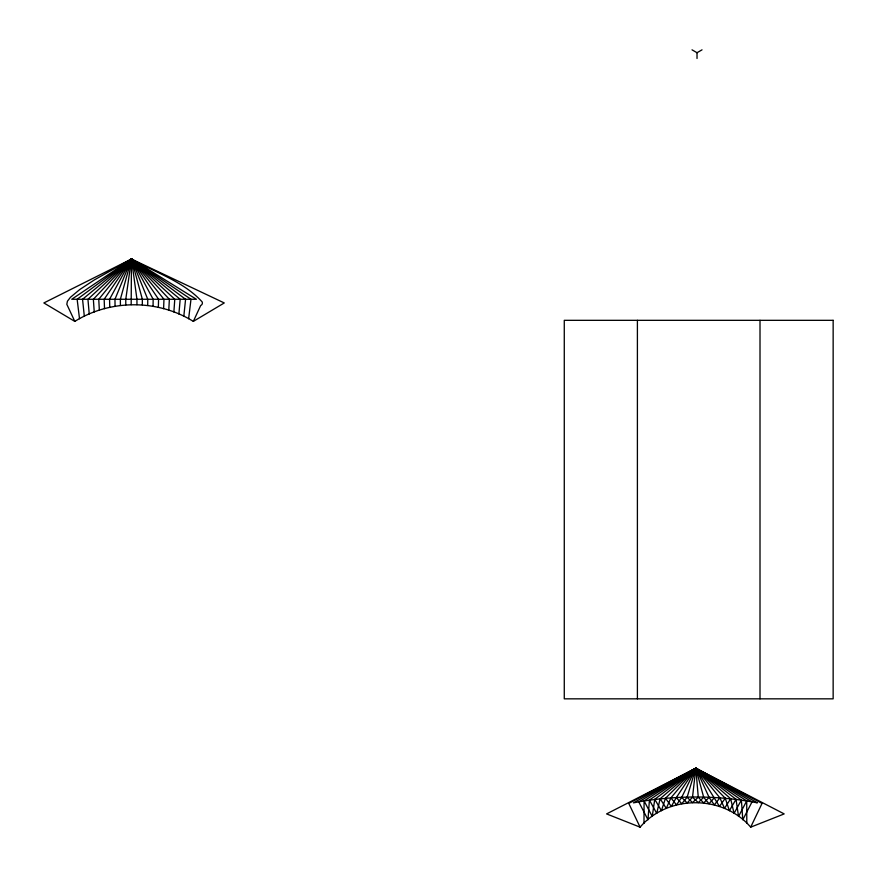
<?xml version="1.0" encoding="UTF-8"?>
<svg xmlns="http://www.w3.org/2000/svg" width="877" height="877" viewBox="0 0 877 877"><rect width="100%" height="100%" fill="white"/><g stroke="black" fill="none" stroke-linecap="round" stroke-linejoin="round"><path stroke-width="1.32" d="M142.337 304.944L142.348 299.276L131.473 259.044L43.85 302.949L74.797 321.388C110.359 299.254 157.761 299.254 193.324 321.388L224.271 302.949L131.473 259.044L94.53 279.807L79.752 289.542L70.511 297.226L67.43 301.206L66.816 304.286L74.797 321.388M643.992 823.415L644.08 800.887L695.812 768.208L784.191 813.911L750.69 827.164C722.955 794.595 667.836 794.595 640.1 827.164L606.599 813.911L695.812 768.208L762.036 803.409L750.69 827.164M147.72 305.481L147.753 299.276L131.473 259.044L71.739 299.265L196.393 299.265L131.473 259.044L77.143 299.265L79.511 318.735M153.058 306.292L153.157 299.276L131.473 259.044L82.548 299.276L84.324 316.279M158.364 307.345L158.562 299.276L131.473 259.044L87.952 299.276L89.235 314.043M163.604 308.66L163.966 299.276L131.473 259.044L93.357 299.276L94.245 312.015M168.779 310.217L169.371 299.276L131.473 259.044L98.761 299.276L99.342 310.217M173.876 312.015L174.775 299.276L131.473 259.044L104.166 299.276L104.516 308.66M746.798 823.415L746.722 800.887L695.812 768.208L649.408 800.032L647.993 819.787L638.763 801.874L633.446 802.85L695.812 768.208L757.344 802.85C718.373 795.34 677.855 795.143 638.763 801.874L695.812 768.208L752.027 801.874L742.797 819.787L741.383 800.032L695.812 768.208L628.765 803.409L640.1 827.164M178.886 314.043L180.18 299.276L131.473 259.044L109.559 299.276L109.768 307.345M183.808 316.279L185.584 299.276L131.473 259.044L114.964 299.276L115.062 306.292M741.383 800.032L734.082 813.407L730.651 798.717L695.812 768.208L681.703 797.379L687.119 802.981L692.512 797.204L695.812 768.208L736.022 799.309L738.555 816.443L746.722 800.887M188.621 318.735L190.989 299.265L131.473 259.044L120.368 299.276L120.401 305.481M736.022 799.309L729.401 810.71L725.268 798.223L695.812 768.208L654.768 799.309L652.236 816.443L644.08 800.887M730.651 798.717L724.523 808.386L719.885 797.851L695.812 768.208L660.14 798.717L656.709 813.407L649.408 800.032M719.885 797.851L714.295 804.889L709.087 797.379L695.812 768.208L676.31 797.577L681.769 803.738L687.108 797.259L695.812 768.208L719.48 806.434L725.268 798.223M714.481 797.577L709.022 803.738L703.683 797.259L695.812 768.208L665.522 798.223L661.401 810.71L654.768 799.309M709.087 797.379L703.672 802.981L698.278 797.204L695.812 768.208L670.905 797.851L666.268 808.386L660.14 798.717M193.324 321.388L200.701 305.481A3.004 2.763 9.1 0 0 202.116 301.852C183.49 281.364 155.13 272.484 131.473 259.044L125.773 299.276L125.784 304.944M676.31 797.577L671.311 806.434L665.522 798.223M681.703 797.379L676.496 804.889L670.905 797.851M703.683 797.259L698.278 802.608L692.512 797.204M698.278 797.204L692.512 802.608L687.108 797.259M692.03 49.836L697.018 52.719L702.028 49.836M697.018 52.719L697.029 58.496M760.008 320.324L760.008 698.837M637.404 320.324L637.404 698.837M136.944 304.681L136.944 299.276L131.473 259.044L131.177 304.681M833.15 320.324L564.273 320.324L564.273 698.837L833.15 698.837L833.15 320.324"/></g></svg>
